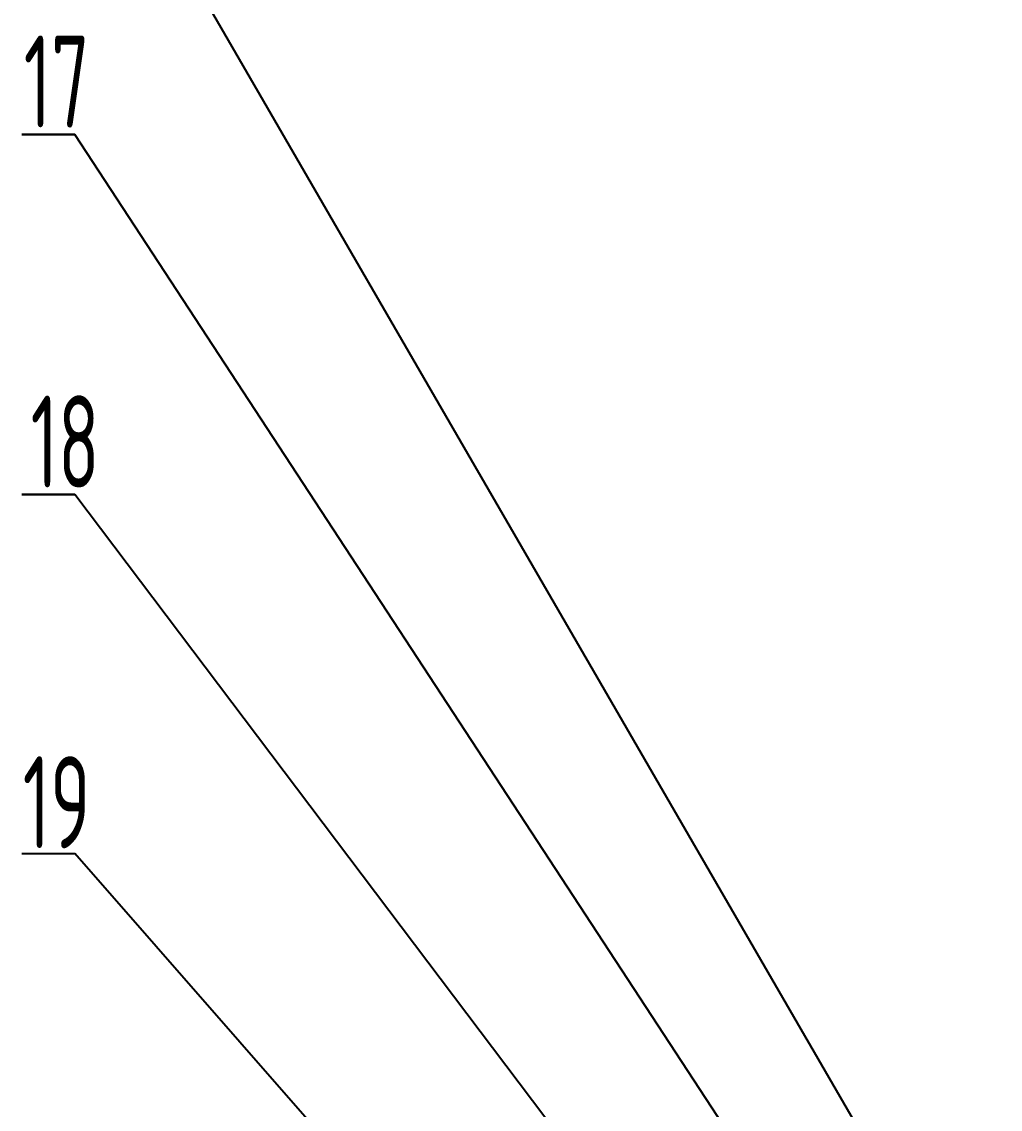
# Model space of a CAD drawing. Header units: millimetres. Extents: x 0 to 2406, y -938 to 757.
# Drawn here: x 2018.3 to 2082.1, y -610.1 to -539.2 of the extents above; entities that cross this region are included whole.
import ezdxf

# ---------------------------------------------------------------- set-up
doc = ezdxf.new("R2010")
doc.units = ezdxf.units.MM
doc.layers.add('10', color=7, linetype='Continuous')
doc.styles.add('SLDTEXTSTYLE2', font='TXT', dxfattribs={"width": 0.7})
doc.dimstyles.new('SLDDIMSTYLE4', dxfattribs={"dimtxt": 0.18, "dimasz": 4.08, "dimexe": 0, "dimexo": 0.0625, "dimgap": 0, "dimtad": 0, "dimtih": 1, "dimtoh": 1, "dimdec": 0, "dimrnd": 1e-09, "dimzin": 0, "dimdsep": 46, "dimtxsty": 'Standard', "dimsah": 1, "dimcen": 0.09, "dimadec": 0, "dimazin": 0, "dimtfac": 4.08, "dimtdec": 0, "dimtofl": 0, "dimtmove": 0, "dimatfit": 3, "dimfxl": 1, "dimfrac": 2, "dimtolj": 1, "dimtzin": 0, "dimarcsym": 0})

# ---------------------------------------------------------------- blocks, each defined once
blk = doc.blocks.new('SW_NOTE_0_19')
at = {"layer": '10', "color": 0}
for p, q in [((-3.46, 0), (0, 0)), ((0, 0), (-3.46, 0)), ((-3.46, 0), (0, 0)), ((0, 0), (-3.46, 0)), ((-3.46, 0), (0, 0)), ((0, 0), (-3.46, 0))]:
    blk.add_line(p, q, dxfattribs=at)
at = {"layer": '10', "color": 0, "insert": (-1.185, 6.454), "char_height": 6, "attachment_point": 2, "style": 'SLDTEXTSTYLE2'}
blk.add_mtext('{\\Fgbenor|c134;17}', dxfattribs=at)
blk = doc.blocks.new('SW_NOTE_0_20')
at = {"layer": '10', "color": 0}
blk.add_line((-3.46, -1.876), (0, -1.876), dxfattribs=at)
at = {"layer": '10', "color": 0, "insert": (-1.185, 4.454), "char_height": 6, "attachment_point": 2, "style": 'SLDTEXTSTYLE2'}
blk.add_mtext('{\\Fgbenor|c134;19}', dxfattribs=at)
blk = doc.blocks.new('SW_NOTE_0_22')
at = {"layer": '10', "color": 0}
for p, q in [((-3.46, 0), (0, 0)), ((0, 0), (-3.46, 0)), ((-3.46, 0), (0, 0)), ((0, 0), (-3.46, 0)), ((-3.46, 0), (0, 0)), ((0, 0), (-3.46, 0))]:
    blk.add_line(p, q, dxfattribs=at)
at = {"layer": '10', "color": 0, "insert": (-0.638, 6.454), "char_height": 6, "attachment_point": 2, "style": 'SLDTEXTSTYLE2'}
blk.add_mtext('{\\Fgbenor|c0;18}', dxfattribs=at)

msp = doc.modelspace()

# ---------------------------------------------------------------- block references
at = {"layer": '10'}
for name, p in [('SW_NOTE_0_19', (2021.7664772, -546.5280658)), ('SW_NOTE_0_22', (2021.7664772, -570.0041778)), ('SW_NOTE_0_20', (2021.7664772, -591.5214862))]:
    msp.add_blockref(name, p, dxfattribs=at)

# ---------------------------------------------------------------- leaders
for points in [[(2142.0627909, -730.9644928), (2021.7664772, -523.0519537)], [(2136.5897168, -721.8644928), (2021.7664772, -546.5280658)], [(2107.7497239, -683.9644928), (2021.7664772, -570.0041778)], [(2137.3137781, -725.4119389), (2021.7664772, -593.3979175)]]:
    msp.add_leader(points, dimstyle='SLDDIMSTYLE4', dxfattribs=at)

doc.saveas('drawing.dxf')
